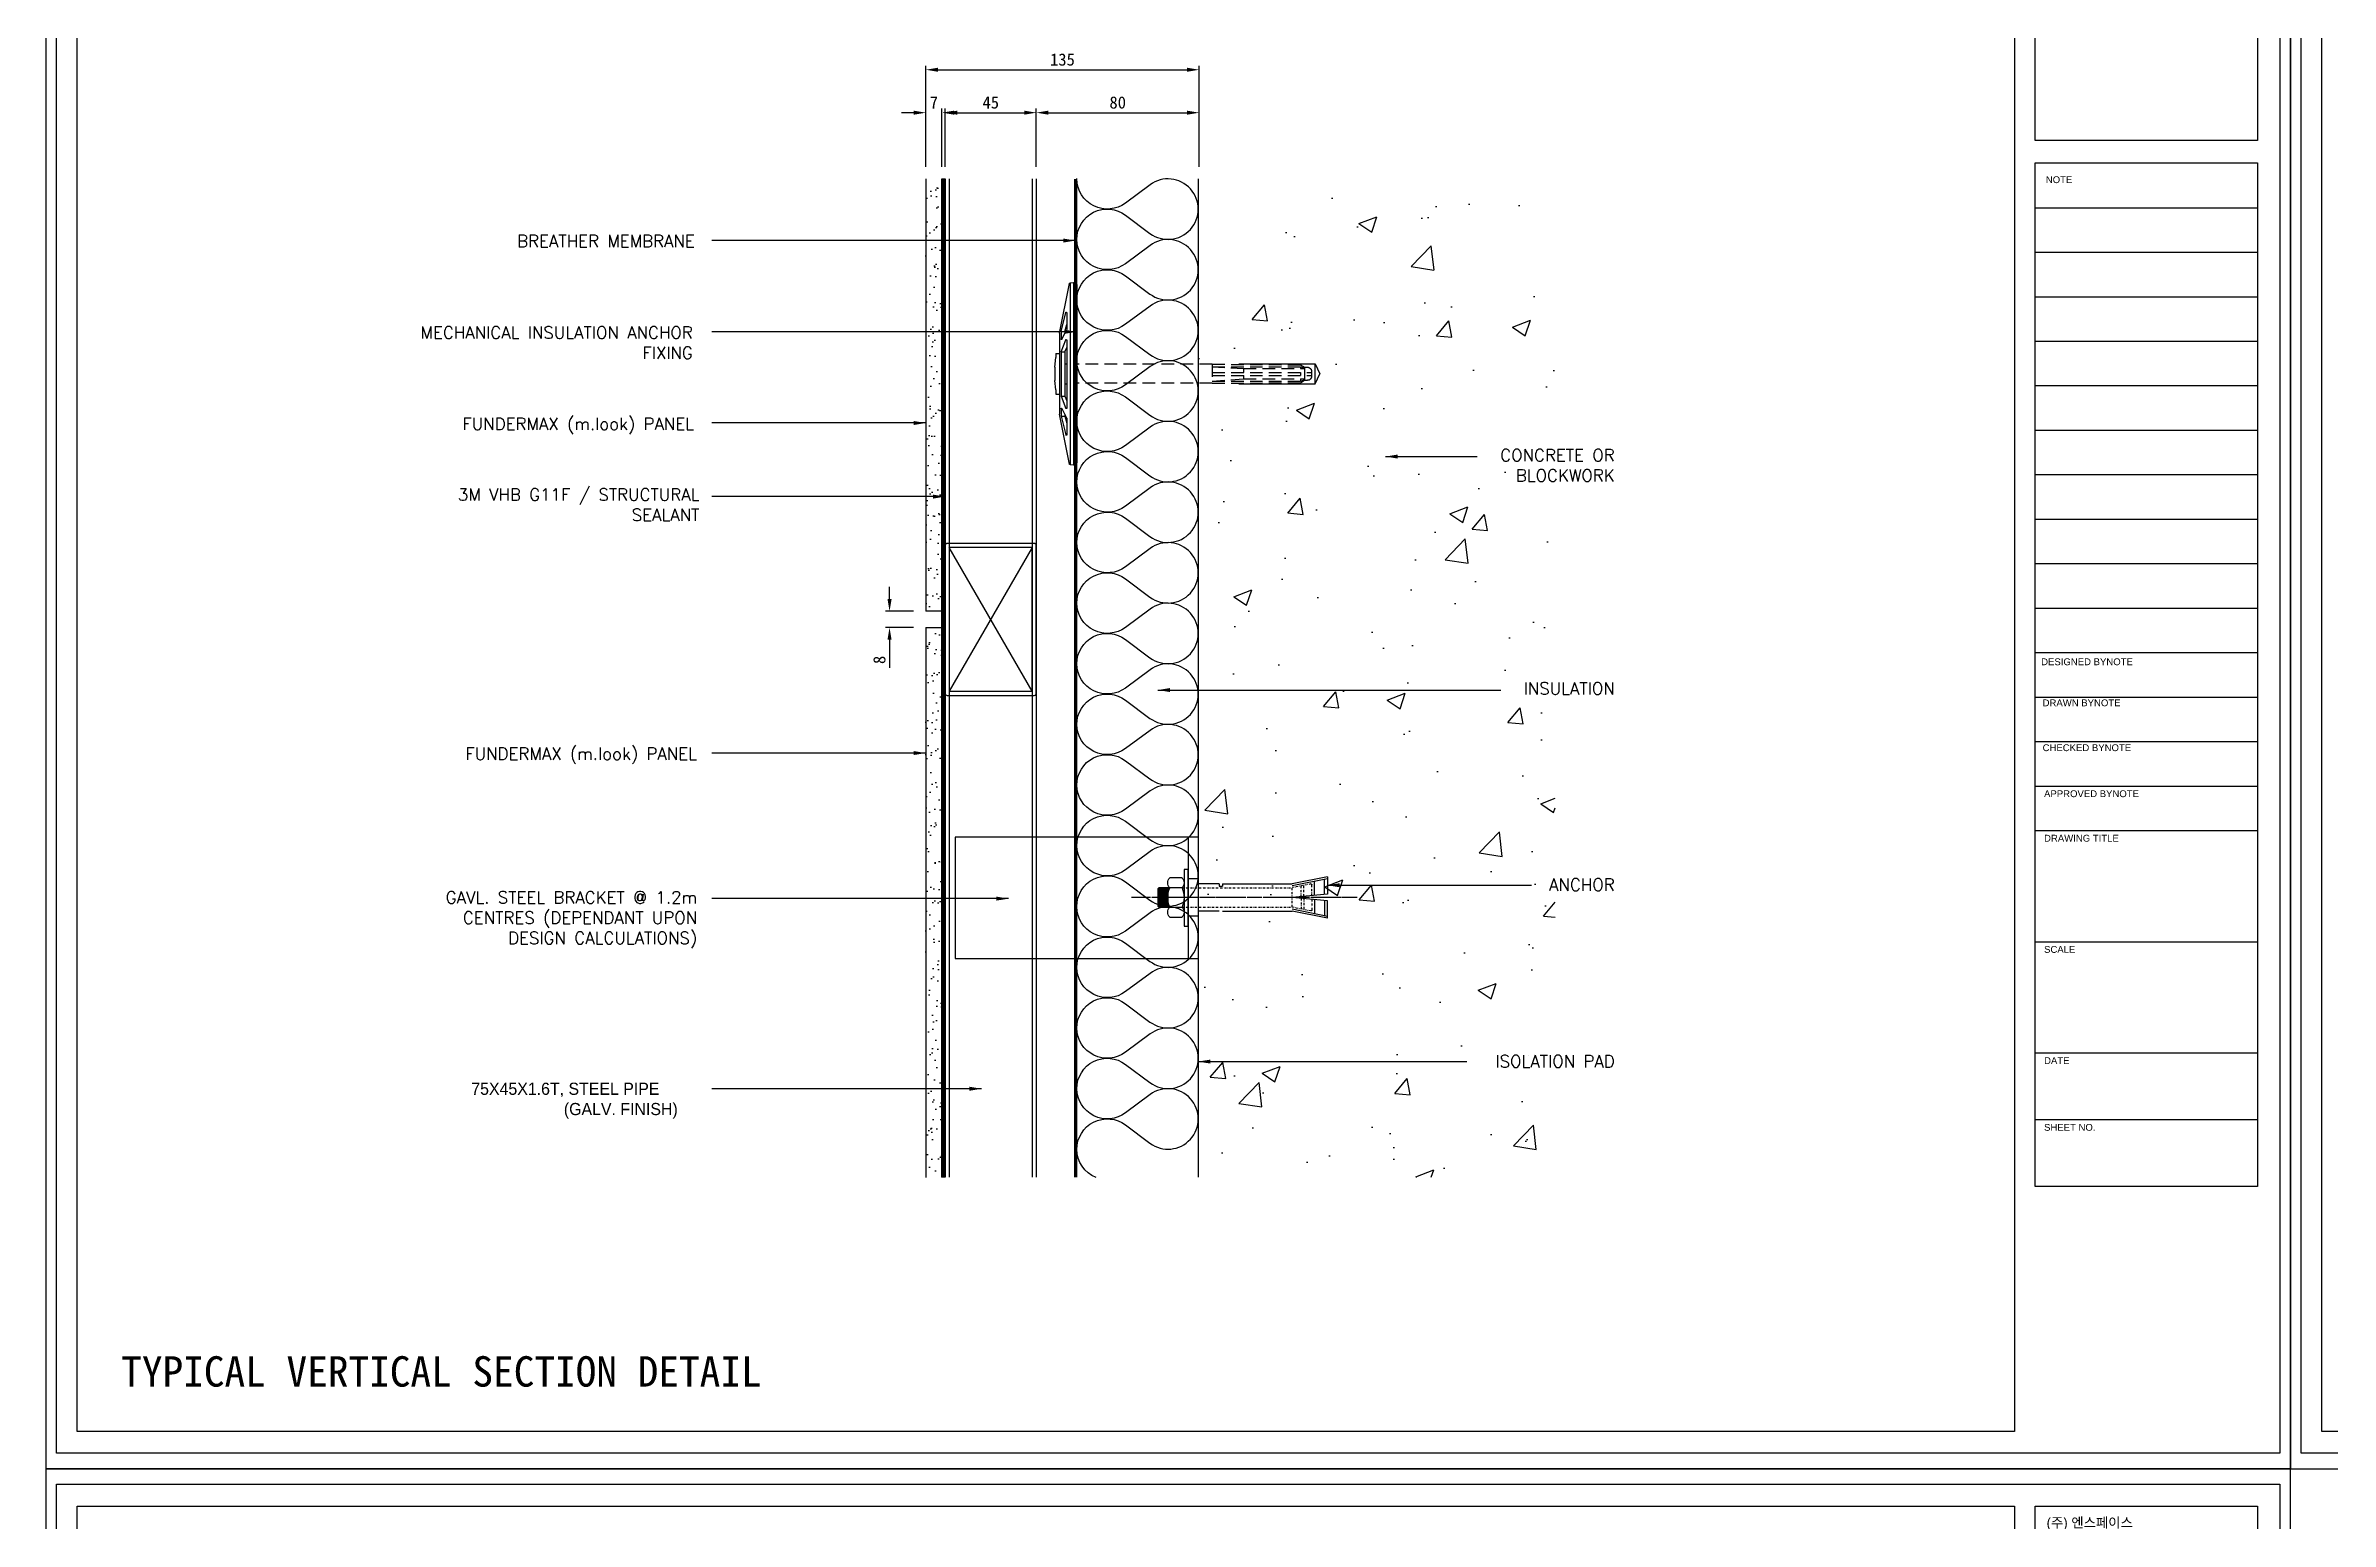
# Model space of a CAD drawing. Header units: millimetres. Extents: x 6755 to 21493, y 282 to 5565.
# Drawn here: x 15949 to 17077, y 2609 to 3337 of the extents above; entities that cross this region are included whole.
import ezdxf

# ---------------------------------------------------------------- set-up
doc = ezdxf.new("R2010")
doc.units = ezdxf.units.MM
doc.header["$MEASUREMENT"] = 0
for name, pattern in [('CENTER', [7.75, 7.25, -0.25, 0, -0.25]), ('DASHDOTX2', [2, 1, -0.5, 0, -0.5]), ('HIDDEN', [0.375, 0.25, -0.125])]:
    doc.linetypes.add(name, pattern=pattern)
for name, color, linetype in [('3', 3, 'Continuous'), ('Bolt', 1, 'Continuous'), ('BREATHER', 150, 'Continuous'), ('DIM', 1, 'Continuous'), ('Dims', 1, 'Continuous'), ('INSULATION', 2, 'Continuous'), ('Pressings', 3, 'Continuous'), ('Structure', 6, 'Continuous')]:
    doc.layers.add(name, color=color, linetype=linetype)
for name, color, linetype, true_color in [('4', 4, 'Continuous', 0x00ffff), ('Components', 7, 'Continuous', 0x000000), ('nt', 7, 'Continuous', 0x994c00), ('NT Panel', 7, 'Continuous', 0xbfff7f), ('TE 07', 7, 'Continuous', 0x000000), ('TEXT', 2, 'Continuous', 0xffff00)]:
    doc.layers.add(name, color=color, linetype=linetype, true_color=true_color)
doc.styles.add('Arial', font='arial.ttf')
doc.styles.add('style1', font='simplex.shx')
doc.dimstyles.new('Telling', dxfattribs={"dimscale": 2, "dimtxt": 3, "dimasz": 3, "dimexe": 1, "dimexo": 3, "dimgap": 1, "dimtad": 1, "dimdec": 1, "dimrnd": 1, "dimdsep": 46, "dimtxsty": 'Standard', "dimcen": 3, "dimclrd": 1, "dimclre": 1, "dimclrt": 2, "dimadec": 0, "dimazin": 0, "dimtfac": 1, "dimtdec": 1, "dimtofl": 0, "dimtmove": 0, "dimatfit": 0, "dimfxl": 1, "dimtolj": 1, "dimtzin": 0, "dimlwe": -1, "dimarcsym": 0})
pattern_1 = [(142.5, (39145.332, 1779.269), (0.3200063, 9.7882647), [0, -7.7216, 0, -8.636, 0, -8.255]), (172.5, (39145.332, 1779.269), (-8.990466, 14.336502), [0, -4.1656, 0, -6.9596, 0, -2.667]), (212.5, (39151.58, 1779.269), (-15.8198474, 0.0287437), [0, -2.54, 0, -9.144, 0, -11.938]), (222.5, (39151.58, 1779.269), (-15.271129, 4.4585865), [0, -1.27, 0, -5.9944, 0, -6.858])]

# ---------------------------------------------------------------- blocks, each defined once
blk = doc.blocks.new('AL-TEMPLATE')
at = {"color": 9, "true_color": 0xc0c0c0}
for p, q in [((2716.82, 1392.97), (2800.02, 1392.97)), ((2716.82, 1376.33), (2800.02, 1376.33)), ((2716.82, 1359.69), (2800.02, 1359.69)), ((2716.82, 1343.05), (2800.02, 1343.05)), ((2716.82, 1326.41), (2800.02, 1326.41)), ((2716.82, 1309.77), (2800.02, 1309.77)), ((2716.82, 1293.13), (2800.02, 1293.13)), ((2716.82, 1276.49), (2800.02, 1276.49)), ((2716.82, 1259.85), (2800.02, 1259.85)), ((2716.82, 1243.21), (2800.02, 1243.21)), ((2716.82, 1209.93), (2800.02, 1209.93)), ((2716.82, 1193.29), (2800.02, 1193.29)), ((2716.82, 1176.65), (2800.02, 1176.65)), ((2716.82, 1118.41), (2800.02, 1118.41)), ((2716.82, 1076.81), (2800.02, 1076.81)), ((2716.82, 1051.85), (2800.02, 1051.85))]:
    blk.add_line(p, q, dxfattribs=at)
for points in [[(1976.34, 1509.45), (2808.34, 1509.45), (2808.34, 927.05), (1976.34, 927.05)], [(2716.82, 1501.32), (2800.02, 1501.32), (2800.02, 1418.12), (2716.82, 1418.12)], [(2716.82, 1409.8), (2800.02, 1409.8), (2800.02, 1026.89), (2716.82, 1026.89)]]:
    blk.add_lwpolyline(points, close=True, dxfattribs=at)
for points in [[(2716.82, 1226.57), (2800.02, 1226.57)], [(2716.82, 1160.01), (2800.02, 1160.01)]]:
    blk.add_lwpolyline(points, dxfattribs=at)
at = {"layer": 'nt', "color": 254, "linetype": 'Continuous', "true_color": 0xd6d6d6}
blk.add_lwpolyline([(1972.34, 1515.25), (1972.34, 921.25), (2812.34, 921.25), (2812.34, 1515.25)], close=True, dxfattribs=at)
at = {"layer": 'TE 07'}
blk.add_lwpolyline([(1984.07, 1501.32), (2709.08, 1501.32), (2709.08, 935.18), (1984.07, 935.18)], close=True, dxfattribs=at)
at = {"color": 150, "true_color": 0x007fff, "insert": (2721.06, 1496.93), "char_height": 3.6698, "width": 35.1369, "attachment_point": 1, "line_spacing_factor": 0.963855}
blk.add_mtext('\\fExpo M;(주) 엔스페이스', dxfattribs=at)
at = {"color": 7, "true_color": 0xffffff, "insert": (2720.94, 1489.17), "char_height": 2.3487, "width": 61.8214, "attachment_point": 1, "line_spacing_factor": 0.963855, "style": 'Arial'}
blk.add_mtext('\\fArial;서울시 강남구 논현로 161길11 엔빌딩 4F\\PTEL 02 575-2077  FAX 02 575-2071', dxfattribs=at)
at = {"color": 9, "true_color": 0xc0c0c0, "char_height": 2.5559, "attachment_point": 1, "line_spacing_factor": 0.963855}
for s, insert, width in [('\\fArial;NOTE', (2720.76, 1404.73), 11.9173), ('\\fArial;DESIGNED BYNOTE', (2719.01, 1224.39), 36.0906), ('\\fArial;DRAWN BYNOTE', (2719.56, 1209.04), 30.9788), ('\\fArial;CHECKED BYNOTE', (2719.56, 1192.25), 35.0282), ('\\fArial;APPROVED BYNOTE', (2720.1, 1175.04), 37.5533), ('\\fArial;DRAWING TITLE', (2720.1, 1158.4), 29.8086), ('\\fArial;SCALE', (2720.1, 1116.8), 13.8111), ('\\fArial;DATE', (2720.1, 1075.2), 11.517), ('\\fArial;SHEET NO.', (2720.1, 1050.24), 21.1247)]:
    blk.add_mtext(s, dxfattribs=dict(at, insert=insert, width=width))
blk = doc.blocks.new('Insulation Anchor')
at = {"layer": 'Components'}
for p, q in [((23834.6, 1327.2), (23832.3, 1322.3)), ((23834.6, 1317.3), (23832.3, 1322.3)), ((23834.6, 1317.3), (23834.6, 1327.2)), ((23872.3, 1327.2), (23834.6, 1327.2)), ((23872.3, 1317.3), (23834.6, 1317.3))]:
    blk.add_line(p, q, dxfattribs=at)
for points in [[(23953.9, 1367.3), (23952.3, 1366.3)], [(23952.3, 1366.3), (23952.3, 1278.3)], [(23953.9, 1367.3), (23953.9, 1277.3)], [(23955.6, 1367.2), (23953.9, 1367.3)], [(23955.6, 1367.2), (23955.6, 1277.5)], [(23955.9, 1366.9), (23955.9, 1366.9), (23955.9, 1366.9), (23955.9, 1367), (23955.8, 1367), (23955.8, 1367.1), (23955.7, 1367.1), (23955.6, 1367.2)], [(23960.9, 1342.3), (23955.9, 1366.9)], [(23957.8, 1352.5), (23957.8, 1352.5), (23957.8, 1352.6), (23957.8, 1352.7), (23957.7, 1352.7), (23957.6, 1352.7), (23957.6, 1352.7), (23957.5, 1352.7), (23957.4, 1352.6), (23957.3, 1352.5), (23957.3, 1352.5)], [(23957.3, 1352.5), (23957.3, 1344.1)], [(23958.2, 1343.1), (23957.3, 1346.6)], [(23957.3, 1344.1), (23957.4, 1343.9)], [(23959.7, 1339.4), (23957.4, 1343.9)], [(23960.1, 1343.1), (23957.8, 1352.5)], [(23958.2, 1343.1), (23958.2, 1342.4)], [(23960.1, 1343.1), (23958.2, 1343.1)], [(23960.1, 1343.1), (23960.1, 1339.5)], [(23957.8, 1339), (23957.8, 1339), (23957.8, 1339.1), (23957.7, 1339.1), (23957.7, 1339.2), (23957.6, 1339.2), (23957.6, 1339.2), (23957.5, 1339.2), (23957.5, 1339.1), (23957.4, 1339.1), (23957.4, 1339), (23957.3, 1339), (23957.3, 1339), (23957.3, 1338.9)], [(23957.3, 1338.9), (23957.3, 1305.3)], [(23960.1, 1333.1), (23958.2, 1333.1), (23957.3, 1335.3)], [(23960.1, 1333.1), (23957.8, 1339)], [(23958.2, 1333.1), (23958.2, 1311.2)], [(23959.7, 1339.4), (23959.7, 1339.4), (23959.7, 1339.3), (23959.8, 1339.3), (23959.8, 1339.3), (23959.9, 1339.3), (23960, 1339.3), (23960, 1339.3), (23960, 1339.3), (23960, 1339.4), (23960.1, 1339.4), (23960.1, 1339.5), (23960.1, 1339.5)], [(23960.1, 1333.1), (23960.1, 1311.2)], [(23960.9, 1342.3), (23960.9, 1302.3)], [(23962.6, 1332.3), (23960.9, 1332.3)], [(23962.6, 1332.3), (23962.6, 1330.3)], [(23958.2, 1327.2), (23957.3, 1327.2)], [(23963.1, 1325.6), (23962.6, 1330.3)], [(23963.1, 1325.6), (23963.1, 1318.9)], [(23958.2, 1317.4), (23957.3, 1317.4)], [(23960.1, 1311.2), (23958.2, 1311.2), (23957.3, 1309)], [(23960.1, 1311.2), (23957.8, 1305.2)], [(23962.6, 1312.3), (23960.9, 1312.3)], [(23962.6, 1314.3), (23963.1, 1318.9)], [(23962.6, 1314.3), (23962.6, 1312.3)], [(23955.9, 1277.7), (23960.9, 1302.3)], [(23957.3, 1305.3), (23957.3, 1305.2), (23957.4, 1305.2), (23957.4, 1305.1), (23957.5, 1305.1), (23957.5, 1305.1), (23957.6, 1305.1), (23957.6, 1305.1), (23957.7, 1305.1), (23957.7, 1305.1), (23957.8, 1305.1), (23957.8, 1305.2)], [(23960.1, 1301.4), (23958.2, 1301.4), (23957.3, 1297.9)], [(23957.4, 1300.6), (23957.3, 1300.4)], [(23957.3, 1300.4), (23957.3, 1292.2)], [(23959.7, 1305.1), (23957.4, 1300.6)], [(23960.1, 1301.4), (23957.8, 1292.1)], [(23958.2, 1302.3), (23958.2, 1301.4)], [(23960.1, 1305), (23960.1, 1305.1), (23960.1, 1305.1), (23960, 1305.2), (23960, 1305.2), (23960, 1305.3), (23959.9, 1305.3), (23959.8, 1305.3), (23959.8, 1305.2), (23959.7, 1305.2), (23959.7, 1305.2), (23959.7, 1305.1)], [(23960.1, 1305), (23960.1, 1301.4)], [(23957.3, 1292.2), (23957.3, 1292.1), (23957.3, 1292), (23957.4, 1292), (23957.4, 1291.9), (23957.5, 1291.9), (23957.5, 1291.9), (23957.6, 1291.9), (23957.6, 1291.9), (23957.7, 1291.9), (23957.7, 1291.9), (23957.8, 1291.9), (23957.8, 1292), (23957.8, 1292), (23957.8, 1292.1)], [(23955.6, 1277.5), (23953.9, 1277.3), (23952.3, 1278.3)], [(23955.6, 1277.5), (23955.7, 1277.5), (23955.8, 1277.5), (23955.8, 1277.5), (23955.9, 1277.5), (23955.9, 1277.6), (23955.9, 1277.6), (23955.9, 1277.7)]]:
    blk.add_lwpolyline(points, dxfattribs=at)
at = {"layer": 'Components', "linetype": 'HIDDEN', "ltscale": 25}
for points in [[(23838.4, 1325.6), (23838.3, 1325.5), (23838.2, 1325.5), (23838.1, 1325.5), (23838, 1325.5), (23837.9, 1325.5), (23837.8, 1325.4), (23837.7, 1325.4), (23837.6, 1325.3), (23837.5, 1325.3), (23837.4, 1325.3), (23837.3, 1325.2), (23837.3, 1325.2), (23837.2, 1325.1), (23837.1, 1325.1), (23837.1, 1325), (23837, 1324.9), (23836.9, 1324.9), (23836.8, 1324.8), (23836.8, 1324.7), (23836.7, 1324.6), (23836.7, 1324.6), (23836.6, 1324.5), (23836.6, 1324.4), (23836.6, 1324.3), (23836.5, 1324.2), (23836.5, 1324.1), (23836.4, 1324), (23836.4, 1323.9), (23836.4, 1323.9), (23836.4, 1323.7), (23836.3, 1323.7), (23836.3, 1323.5)], [(23836.3, 1321), (23836.3, 1320.9), (23836.4, 1320.8), (23836.4, 1320.8), (23836.4, 1320.6), (23836.4, 1320.5), (23836.5, 1320.5), (23836.5, 1320.3), (23836.6, 1320.3), (23836.6, 1320.2), (23836.6, 1320), (23836.7, 1320), (23836.7, 1319.9), (23836.8, 1319.8), (23836.8, 1319.8), (23836.9, 1319.7), (23837, 1319.6), (23837.1, 1319.6), (23837.1, 1319.5), (23837.2, 1319.4), (23837.3, 1319.3), (23837.3, 1319.3), (23837.4, 1319.3), (23837.5, 1319.2), (23837.6, 1319.2), (23837.7, 1319.1), (23837.8, 1319.1), (23837.9, 1319.1), (23838, 1319.1), (23838.1, 1319.1), (23838.2, 1319.1), (23838.3, 1319.1), (23838.4, 1319.1)], [(23836.4, 1323.5), (23836.4, 1321)], [(23885.5, 1323), (23836.4, 1323)], [(23885.5, 1321.5), (23836.4, 1321.5)], [(23839.8, 1325.6), (23838.4, 1325.6)], [(23841.8, 1326.7), (23839.8, 1325.5)], [(23841.8, 1325.8), (23839.8, 1325.2)], [(23839.8, 1325.5), (23839.8, 1319.1)], [(23870, 1324.9), (23839.8, 1324.9)], [(23885.5, 1327), (23841.8, 1326.7)], [(23841.8, 1326.7), (23841.8, 1326.7)], [(23885.5, 1325.8), (23841.8, 1325.8)], [(23841.8, 1325.8), (23841.8, 1324.9)], [(23841.8, 1323), (23841.8, 1321.5)], [(23885.5, 1325.8), (23870, 1324.9)], [(23870, 1324.9), (23870, 1323)], [(23870, 1321.5), (23870, 1319.8)], [(23885.5, 1327), (23952.3, 1327)], [(23885.5, 1327), (23885.5, 1317.5)], [(23839.8, 1319.1), (23838.4, 1319.1)], [(23870, 1319.8), (23839.8, 1319.8)], [(23841.8, 1318.7), (23839.8, 1319.3)], [(23841.8, 1317.9), (23839.8, 1319.1)], [(23841.8, 1319.8), (23841.8, 1318.7)], [(23885.5, 1318.7), (23841.8, 1318.7)], [(23885.5, 1317.6), (23841.8, 1317.9)], [(23841.8, 1317.9), (23841.8, 1317.9)], [(23885.5, 1318.7), (23870, 1319.8)], [(23885.5, 1317.6), (23952.3, 1317.6)]]:
    blk.add_lwpolyline(points, dxfattribs=at)
blk = doc.blocks.new('al-anchor')
at = {"layer": 'Bolt', "linetype": 'CENTER'}
blk.add_line((450.1, 842.4), (450.1, 731), dxfattribs=at)
at = {"layer": 'Bolt'}
for p, q in [((439.9, 827.7), (443.4, 810.2)), ((439.9, 827.7), (448.5, 827.7)), ((440.8, 827.7), (444.3, 810.3)), ((448.6, 826.2), (441.2, 826.2)), ((448.5, 827.7), (450.1, 810.2)), ((451.8, 827.7), (450.1, 810.2)), ((451.7, 826.2), (459.1, 826.2)), ((460.4, 827.7), (451.8, 827.7)), ((459.4, 827.7), (455.9, 810.3)), ((460.4, 827.7), (456.9, 810.3)), ((449.1, 821.3), (442.1, 821.3)), ((451.2, 821.3), (458.2, 821.3)), ((443.4, 775.8), (443.4, 810.2)), ((456.9, 775.8), (456.9, 810.3)), ((443.4, 774.2), (443.4, 763.9)), ((455.7, 774.2), (455.7, 775.8)), ((456.9, 775.8), (455.7, 775.8)), ((456.9, 774.2), (455.7, 774.2)), ((456.9, 774.2), (456.9, 763.9)), ((440.9, 763.9), (440.9, 758.9)), ((459.4, 763.9), (440.9, 763.9)), ((459.4, 763.9), (459.4, 758.9)), ((440.4, 749.9), (440.4, 755.9)), ((445.4, 744.4), (445.4, 755.9)), ((454.9, 748.9), (445.4, 748.9)), ((454.9, 748.4), (445.4, 748.4)), ((454.9, 747.9), (445.4, 747.9)), ((454.9, 747.4), (445.4, 747.4)), ((454.9, 746.9), (445.4, 746.9)), ((454.9, 746.4), (445.4, 746.4)), ((454.9, 745.9), (445.4, 745.9)), ((454.9, 745.4), (445.4, 745.4)), ((454.9, 744.9), (445.4, 744.9)), ((454.9, 755.9), (454.9, 744.4)), ((459.9, 755.9), (459.9, 749.9)), ((454.9, 744.4), (445.4, 744.4)), ((445.4, 744.4), (445.9, 743.9)), ((454.4, 743.9), (445.9, 743.9)), ((454.4, 743.9), (454.9, 744.4))]:
    blk.add_line(p, q, dxfattribs=at)
at = {"layer": 'Bolt', "linetype": 'DASHDOTX2'}
for p, q in [((443.5, 819.5), (445.3, 810.3)), ((449.2, 820), (444, 820)), ((449.6, 816.1), (444.1, 816.1)), ((449.7, 814.8), (444.4, 814.8)), ((450.6, 814.8), (455.9, 814.8)), ((450.7, 816.1), (456.1, 816.1)), ((451.1, 820), (456.3, 820)), ((456.8, 819.5), (455, 810.3)), ((445.4, 755.9), (445.4, 810.2)), ((445.4, 810.2), (454.9, 810.2)), ((454.9, 755.9), (454.9, 810.2))]:
    blk.add_line(p, q, dxfattribs=at)
at = {"layer": 'Bolt'}
blk.add_lwpolyline([(436, 758.9), (464, 758.9), (464, 756.9), (436, 756.9)], close=True, dxfattribs=at)
at = {"layer": 'Bolt', "linetype": 'DASHDOTX2'}
for centre, start, end in [((444, 819.5), 91.5299, 176.3045), ((456.3, 819.5), 3.6955, 88.4701)]:
    blk.add_arc(centre, 0.513, start, end, dxfattribs=at)
at = {"layer": 'Bolt'}
for centre, radius, start, end in [((442.9, 753.3), 3.58, 45.683, 134.317), ((450.1, 745.3), 11.6, 65.7903, 114.2097), ((457.4, 753.3), 3.58, 45.683, 134.317), ((442.9, 752.4), 3.58, 225.683, 314.317), ((450.1, 760.4), 11.6, 245.7903, 294.2097), ((457.4, 752.4), 3.58, 225.683, 314.317)]:
    blk.add_arc(centre, radius, start, end, dxfattribs=at)
blk = doc.blocks.new('*D190')
at = {"layer": 'Defpoints', "color": 0, "transparency": 16777216}
for p in [(16365.5, 3049.9), (16383.4, 3057.9), (16383.4, 3049.9)]:
    blk.add_point(p, dxfattribs=at)
at = {"layer": 'Dims', "color": 1, "lineweight": -2, "transparency": 16777216}
for p, q in [((16365.5, 3063.9), (16365.5, 3069.9)), ((16365.5, 3043.9), (16365.5, 3029.9))]:
    blk.add_line(p, q, dxfattribs=at)
at = {"layer": 'Dims', "color": 1, "transparency": 16777216}
for p, q in [((16377.4, 3057.9), (16363.5, 3057.9)), ((16377.4, 3049.9), (16363.5, 3049.9))]:
    blk.add_line(p, q, dxfattribs=at)
for points in [[(16364.5, 3063.9), (16366.5, 3063.9), (16365.5, 3057.9)], [(16364.5, 3043.9), (16366.5, 3043.9), (16365.5, 3049.9)]]:
    blk.add_solid(points, dxfattribs=at)
at = {"layer": 'Dims', "color": 2, "transparency": 16777216, "insert": (16360.5, 3033.9), "char_height": 6, "attachment_point": 5, "rotation": 90}
blk.add_mtext('\\A1;8', dxfattribs=at)
blk = doc.blocks.new('*D144')
at = {"layer": 'Defpoints', "color": 0, "transparency": 16777216}
for p in [(16391.4, 3304.1), (16383.4, 3271.4), (16391.4, 3271.4)]:
    blk.add_point(p, dxfattribs=at)
at = {"layer": 'Dims', "color": 1, "lineweight": -2, "transparency": 16777216}
for p, q in [((16377.4, 3304.1), (16371.4, 3304.1)), ((16397.4, 3304.1), (16403.4, 3304.1))]:
    blk.add_line(p, q, dxfattribs=at)
at = {"layer": 'Dims', "color": 1, "transparency": 16777216}
for p, q in [((16383.4, 3277.4), (16383.4, 3306.1)), ((16391.4, 3277.4), (16391.4, 3306.1))]:
    blk.add_line(p, q, dxfattribs=at)
for points in [[(16377.4, 3305.1), (16377.4, 3303.1), (16383.4, 3304.1)], [(16397.4, 3305.1), (16397.4, 3303.1), (16391.4, 3304.1)]]:
    blk.add_solid(points, dxfattribs=at)
at = {"layer": 'Dims', "color": 2, "transparency": 16777216, "insert": (16387.4, 3309.1), "char_height": 6, "attachment_point": 5}
blk.add_mtext('\\A1;7', dxfattribs=at)
blk = doc.blocks.new('*D145')
at = {"layer": 'Defpoints', "color": 0, "transparency": 16777216}
for p in [(16438, 3304.1), (16393, 3271.4), (16438, 3271.4)]:
    blk.add_point(p, dxfattribs=at)
at = {"layer": 'Dims', "color": 1, "transparency": 16777216}
for p, q in [((16393, 3277.4), (16393, 3306.1)), ((16438, 3277.4), (16438, 3306.1))]:
    blk.add_line(p, q, dxfattribs=at)
at = {"layer": 'Dims', "color": 1, "lineweight": -2, "transparency": 16777216}
blk.add_line((16399, 3304.1), (16432, 3304.1), dxfattribs=at)
at = {"layer": 'Dims', "color": 1, "transparency": 16777216}
for points in [[(16399, 3305.1), (16399, 3303.1), (16393, 3304.1)], [(16432, 3305.1), (16432, 3303.1), (16438, 3304.1)]]:
    blk.add_solid(points, dxfattribs=at)
at = {"layer": 'Dims', "color": 2, "transparency": 16777216, "insert": (16415.5, 3309.1), "char_height": 6, "attachment_point": 5}
blk.add_mtext('\\A1;45', dxfattribs=at)
blk = doc.blocks.new('*D146')
at = {"layer": 'Defpoints', "color": 0, "transparency": 16777216}
for p in [(16518.4, 3304.1), (16438, 3272), (16518.4, 3272)]:
    blk.add_point(p, dxfattribs=at)
at = {"layer": 'Dims', "color": 1, "transparency": 16777216}
for p, q in [((16438, 3278), (16438, 3306.1)), ((16518.4, 3278), (16518.4, 3306.1))]:
    blk.add_line(p, q, dxfattribs=at)
at = {"layer": 'Dims', "color": 1, "lineweight": -2, "transparency": 16777216}
blk.add_line((16444, 3304.1), (16512.4, 3304.1), dxfattribs=at)
at = {"layer": 'Dims', "color": 1, "transparency": 16777216}
for points in [[(16444, 3305.1), (16444, 3303.1), (16438, 3304.1)], [(16512.4, 3305.1), (16512.4, 3303.1), (16518.4, 3304.1)]]:
    blk.add_solid(points, dxfattribs=at)
at = {"layer": 'Dims', "color": 2, "transparency": 16777216, "insert": (16478.2, 3309.1), "char_height": 6, "attachment_point": 5}
blk.add_mtext('\\A1;80', dxfattribs=at)
blk = doc.blocks.new('*D147')
at = {"layer": 'Defpoints', "color": 0, "transparency": 16777216}
for p in [(16518.4, 3325.3), (16383.4, 3271.4), (16518.4, 3271.4)]:
    blk.add_point(p, dxfattribs=at)
at = {"layer": 'Dims', "color": 1, "transparency": 16777216}
for p, q in [((16383.4, 3277.4), (16383.4, 3327.3)), ((16518.4, 3277.4), (16518.4, 3327.3))]:
    blk.add_line(p, q, dxfattribs=at)
at = {"layer": 'Dims', "color": 1, "lineweight": -2, "transparency": 16777216}
blk.add_line((16389.4, 3325.3), (16512.4, 3325.3), dxfattribs=at)
at = {"layer": 'Dims', "color": 1, "transparency": 16777216}
for points in [[(16389.4, 3326.3), (16389.4, 3324.3), (16383.4, 3325.3)], [(16512.4, 3326.3), (16512.4, 3324.3), (16518.4, 3325.3)]]:
    blk.add_solid(points, dxfattribs=at)
at = {"layer": 'Dims', "color": 2, "transparency": 16777216, "insert": (16450.9, 3330.3), "char_height": 6, "attachment_point": 5}
blk.add_mtext('\\A1;135', dxfattribs=at)
blk = doc.blocks.new('75-45_pipe')
at = {"layer": '3', "color": 4}
for p, q in [((-3668.1, 5689.5), (-3739.1, 5648.5)), ((-3739.1, 5689.5), (-3668.1, 5648.5))]:
    blk.add_line(p, q, dxfattribs=at)
blk.add_lwpolyline([(-3740.1, 5646.5), (-3667.1, 5646.5, 0.414214), (-3666.1, 5647.5), (-3666.1, 5690.5, 0.414214), (-3667.1, 5691.5), (-3740.1, 5691.5, 0.414214), (-3741.1, 5690.5), (-3741.1, 5647.5, 0.414214)], format="xyb", close=True, dxfattribs=at)
blk.add_lwpolyline([(-3739.1, 5648.5), (-3668.1, 5648.5), (-3668.1, 5689.5), (-3739.1, 5689.5)], close=True, dxfattribs=at)
at = {"layer": 'DIM'}
for p in [(-3741.1, 5691.5), (-3666.1, 5691.5), (-3741.1, 5646.5), (-3666.1, 5646.5)]:
    blk.add_point(p, dxfattribs=at)

msp = doc.modelspace()

# ---------------------------------------------------------------- hatches: boundary and pattern name
h = msp.add_hatch()
h.set_pattern_fill('NET3', color=256, scale=0.15, style=0)
h.set_pattern_definition([(0, (17210.8351, -651.8463), (0, 0.47625), []), (60, (17210.8351, -651.8463), (-0.4124446, 0.238125), []), (120, (17210.8351, -651.8463), (-0.4124446, -0.238125), [])])
h.paths.add_polyline_path([(16392.959, 3271.392), (16391.359, 3271.392), (16391.359, 2778.409), (16392.959, 2778.409)])
at = {"layer": 'NT Panel'}
h = msp.add_hatch(dxfattribs=at)
h.set_pattern_fill('AR-SAND', color=30, scale=0.2, style=0)
h.set_pattern_definition(pattern_1)
h.paths.add_polyline_path([(16391.359, 3271.392), (16383.359, 3271.392), (16383.359, 3057.903), (16391.359, 3057.903)])
h = msp.add_hatch(dxfattribs=at)
h.set_pattern_fill('AR-SAND', color=30, scale=0.2, style=0)
h.set_pattern_definition(pattern_1)
h.paths.add_polyline_path([(16391.359, 3049.903), (16383.359, 3049.903), (16383.359, 2778.392), (16391.359, 2778.392)])
at = {"layer": 'Structure'}
h = msp.add_hatch(dxfattribs=at)
h.set_pattern_fill('AR-CONC', color=256, scale=0.5, style=0)
h.set_pattern_definition([(50, (18263.015, -1741.784), (91.0923, -7.9695), [9.525, -104.775]), (355, (18263.015, -1741.78), (-17.6217, 95.5284), [7.62, -83.8203]), (100.4514, (18270.61, -1742.45), (73.4706, 87.5589), [8.095, -89.0451]), (46.1842, (18263.01, -1716.38), (135.5395, -21.0212), [14.2875, -157.1625]), (96.6356, (18274.31, -1718.14), (118.702, 123.713), [12.1425, -133.5678]), (351.184, (18263.01, -1716.38), (118.702, 123.713), [11.43, -125.73]), (21, (18275.715, -1722.734), (75.8072, -51.1326), [9.525, -104.775]), (326, (18275.715, -1722.73), (30.901, 92.094), [7.62, -83.82]), (71.4514, (18282.03, -1726.995), (106.7082, 40.9614), [8.095, -89.045]), (37.5, (18263.015, -1741.784), (1.5443, 42.27752), [0, -82.804, 0, -85.09, 0, -84.1375]), (7.5, (18263.015, -1741.784), (33.40983, 50.0903), [0, -48.514, 0, -80.899, 0, -32.0675]), (327.5, (18234.694, -1741.784), (67.7953, -2.86437), [0, -31.75, 0, -99.06, 0, -131.445]), (317.5, (18221.994, -1741.784), (74.0646, 12.71325), [0, -41.275, 0, -65.786, 0, -93.345])])
h.paths.add_polyline_path([(16517.959, 3271.392), (16517.959, 2778.409), (16694.251, 2778.409), (16694.251, 3271.392)])

# ---------------------------------------------------------------- linework, layer by layer
msp.add_lwpolyline([(16391.359, 3271.392), (16392.959, 3271.392), (16392.959, 2778.409), (16391.359, 2778.409)], close=True)
at = {"layer": '3', "color": 4}
for p, q in [((16392.959, 3271.392), (16392.959, 2778.409)), ((16392.959, 2778.409), (16392.959, 3271.392)), ((16394.959, 3271.392), (16394.959, 2778.409)), ((16435.959, 3271.392), (16435.959, 2778.409)), ((16437.959, 3271.392), (16437.959, 2778.409))]:
    msp.add_line(p, q, dxfattribs=at)
at = {"layer": 'BREATHER', "linetype": 'HIDDEN', "ltscale": 25, "const_width": 1}
msp.add_lwpolyline([(16457.028, 3271.392), (16457.027, 2778.409)], dxfattribs=at)
at = {"layer": 'INSULATION'}
msp.add_lwpolyline([(16467.493, 2778.392, -0.30374764), (16457.956, 2792.219, -0.61592596), (16482.085, 2804.264), (16494.125, 2795.237, 1.98288671), (16494.165, 2819.255), (16482.046, 2810.231, -0.61124575), (16457.956, 2822.151, -0.61592544), (16482.085, 2834.196), (16494.125, 2825.169, 1.98288671), (16494.165, 2849.187), (16482.046, 2840.163, -0.61124564), (16457.956, 2852.083, -0.61592556), (16482.085, 2864.128), (16494.125, 2855.101, 1.98288671), (16494.165, 2879.118), (16482.046, 2870.094, -0.61124561), (16457.956, 2882.014, -0.61592559), (16482.085, 2894.059), (16494.125, 2885.032, 1.98288671), (16494.165, 2909.05), (16482.046, 2900.026, -0.61124583), (16457.956, 2911.946, -0.00350122), (16457.959, 2912.157, -0.61720134), (16482.088, 2924.258), (16494.127, 2915.231, 1.98288671), (16494.167, 2939.249), (16482.048, 2930.225, -0.61124568), (16457.959, 2942.145, -0.61592552), (16482.088, 2954.19), (16494.127, 2945.163, 1.98288671), (16494.167, 2969.18), (16482.048, 2960.156, -0.61124555), (16457.959, 2972.076, -0.61592565), (16482.088, 2984.121), (16494.127, 2975.094, 1.98288671), (16494.167, 2999.112), (16482.048, 2990.088, -0.61124553), (16457.959, 3002.008, -0.61592568), (16482.088, 3014.053), (16494.127, 3005.026, 1.98288671), (16494.167, 3029.044), (16482.048, 3020.02, -0.61124574), (16457.959, 3031.94, -0.61592545), (16482.088, 3043.985), (16494.127, 3034.958, 1.98288671), (16494.167, 3058.975), (16482.048, 3049.951, -0.61124518), (16457.959, 3061.871, -0.61592604), (16482.088, 3073.916), (16494.127, 3064.889, 1.98288671), (16494.167, 3088.907), (16482.048, 3079.883, -0.61124506), (16457.959, 3091.803, -0.61592616), (16482.088, 3103.848), (16494.127, 3094.821, 1.98288671), (16494.167, 3118.839), (16482.048, 3109.814, -0.61124503), (16457.959, 3121.734, -0.61592619), (16482.088, 3133.779), (16494.127, 3124.752, 1.98288671), (16494.167, 3148.77), (16482.048, 3139.746, -0.61124525), (16457.959, 3151.666, -0.61592596), (16482.088, 3163.711), (16494.127, 3154.684, 1.98288671), (16494.167, 3178.702), (16482.048, 3169.678, -0.61124575), (16457.959, 3181.598, -0.61592544), (16482.088, 3193.643), (16494.127, 3184.616, 1.98288671), (16494.167, 3208.633), (16482.048, 3199.609, -0.61124564), (16457.959, 3211.529, -0.61592556), (16482.088, 3223.574), (16494.127, 3214.547, 1.98288671), (16494.167, 3238.565), (16482.048, 3229.541, -0.61124561), (16457.959, 3241.461, -0.61592559), (16482.088, 3253.506), (16494.127, 3244.479, 1.98288671), (16494.167, 3268.497), (16482.048, 3259.472, -0.61124583), (16457.959, 3271.392, -0.00350122), (16457.961, 3271.604)], format="xyb", dxfattribs=at)
at = {"layer": 'NT Panel', "color": 30}
for p, q in [((16383.359, 3271.392), (16383.359, 3057.903)), ((16391.359, 3271.392), (16391.359, 3075.903)), ((16391.359, 3065.903), (16391.359, 2778.392)), ((16391.359, 3057.903), (16383.359, 3057.903)), ((16383.359, 3049.903), (16383.359, 2778.392)), ((16383.359, 3049.903), (16391.359, 3049.903))]:
    msp.add_line(p, q, dxfattribs=at)
at = {"layer": 'Pressings'}
msp.add_line((16512.959, 2946.448), (16512.959, 2886.448), dxfattribs=at)
msp.add_lwpolyline([(16517.959, 2946.448), (16397.959, 2946.448), (16397.959, 2886.448), (16517.959, 2886.448)], dxfattribs=at)
at = {"layer": 'Structure', "linetype": 'Continuous'}
msp.add_line((16517.959, 3271.392), (16517.959, 2778.409), dxfattribs=at)
at = {"layer": 'TEXT'}
msp.add_line((16457.959, 2778.409), (16457.959, 3271.392), dxfattribs=at)

# ---------------------------------------------------------------- block references
at = {"xscale": -1, "rotation": 270}
msp.add_blockref('al-anchor', (15754.083, 2466.447), dxfattribs=at)
at = {"layer": '4', "xscale": 1.32, "yscale": 1.32, "zscale": 1.32}
for p in [(13345.212, 1418.454), (14454.012, 1418.454), (13345.212, 634.374)]:
    msp.add_blockref('AL-TEMPLATE', p, dxfattribs=at)
at = {"layer": 'DIM', "rotation": 270}
msp.add_blockref('75-45_pipe', (10746.461, -649.722), dxfattribs=at)
at = {"layer": 'Structure', "xscale": -1}
msp.add_blockref('Insulation Anchor', (40410.29, 1852.883), dxfattribs=at)

# ---------------------------------------------------------------- texts
at = {"layer": 'TEXT'}
msp.add_text('TYPICAL VERTICAL SECTION DETAIL', height=15, dxfattribs=at).set_placement((15985.994, 2675.068))
at = {"layer": 'TEXT', "char_height": 6, "style": 'style1'}
for s, insert, width, attachment_point in [('\\pxqr;BREATHER MEMBRANE', (16269.278, 3243.715), 147.63272, 3), ('\\pxqr;MECHANICAL INSULATION ANCHOR FIXING', (16268.331, 3198.523), 153.91383, 3), ('\\pxqr;FUNDERMAX (m.look) PANEL', (16268.953, 3153.423), 153.91383, 3), ('CONCRETE OR \\PBLOCKWORK', (16723.691, 3137.958), 147.63272, 3), ('\\pxqr;3M VHB G11F / STRUCTURAL SEALANT', (16123.966, 3118.522), 147.63272, 1), ('INSULATION', (16723.691, 3022.802), 63.01319, 3), ('\\pxqr;FUNDERMAX (m.look) PANEL', (16270.375, 2990.572), 153.91383, 3), ('ANCHOR', (16723.691, 2925.914), 147.63272, 3), ('\\pxqr;GAVL. STEEL BRACKET @ 1.2m CENTRES (DEPENDANT UPON DESIGN CALCULATIONS)', (16122.839, 2919.615), 147.63272, 1), ('ISOLATION PAD', (16723.691, 2838.689), 147.63272, 3), ('\\pi57.67;{\\fHY울릉도L|b0|i0|c129|p18;75X45X1.6T, STEEL PIPE\\P\\pi103.38;(GALV. FINISH)}', (16101.246, 2825.135), 178.01801, 1)]:
    msp.add_mtext(s, dxfattribs=dict(at, insert=insert, width=width, attachment_point=attachment_point))

# ---------------------------------------------------------------- dimensions: what is measured, and where the dimension line sits
at = {"layer": 'Dims'}
for base, p1, p2, picture, middle in [((16518.359, 3325.346), (16383.359, 3271.392), (16518.359, 3271.392), '*D147', (16450.859, 3330.346)), ((16437.959, 3304.132), (16392.959, 3271.392), (16437.959, 3271.392), '*D145', (16415.459, 3309.132)), ((16518.359, 3304.132), (16437.959, 3272.017), (16518.359, 3272.017), '*D146', (16478.159, 3309.132))]:
    dim = msp.add_linear_dim(base=base, p1=p1, p2=p2, dimstyle='Telling', dxfattribs=at)
    dim.commit()
    dim.dimension.update_dxf_attribs({"geometry": picture, "text_midpoint": middle})
dim = msp.add_linear_dim(base=(16391.359, 3304.132), p1=(16383.359, 3271.392), p2=(16391.359, 3271.392), text='7', dimstyle='Telling', dxfattribs=at)
dim.commit()
dim.dimension.update_dxf_attribs({"geometry": '*D144', "text_midpoint": (16387.359, 3304.132), "dimtype": 160})
dim = msp.add_linear_dim(base=(16365.535, 3049.903), p1=(16383.359, 3057.903), p2=(16383.359, 3049.903), angle=90, dimstyle='Telling', dxfattribs=at)
dim.commit()
dim.dimension.update_dxf_attribs({"geometry": '*D190', "text_midpoint": (16360.535, 3033.903)})

# ---------------------------------------------------------------- leaders
for points in [[(16457.267, 3240.958), (16277.7, 3240.955)], [(16457.916, 3195.914), (16277.7, 3195.914)], [(16383.359, 3150.876), (16277.7, 3150.876)], [(16610.465, 3134.301), (16655.794, 3134.301)], [(16392.959, 3114.527), (16277.7, 3114.527)], [(16498.047, 3019.003), (16667.365, 3019.003)], [(16383.359, 2987.905), (16277.7, 2987.905)], [(16581.779, 2922.627), (16682.501, 2922.627)], [(16424.263, 2916.021), (16277.7, 2916.021)], [(16517.959, 2835.557), (16650.656, 2835.557)], [(16410.982, 2822.146), (16277.7, 2822.146)]]:
    msp.add_leader(points, dimstyle='Telling', override={"dimgap": 1, "dimtad": 0}, dxfattribs=at)

doc.saveas('drawing.dxf')
